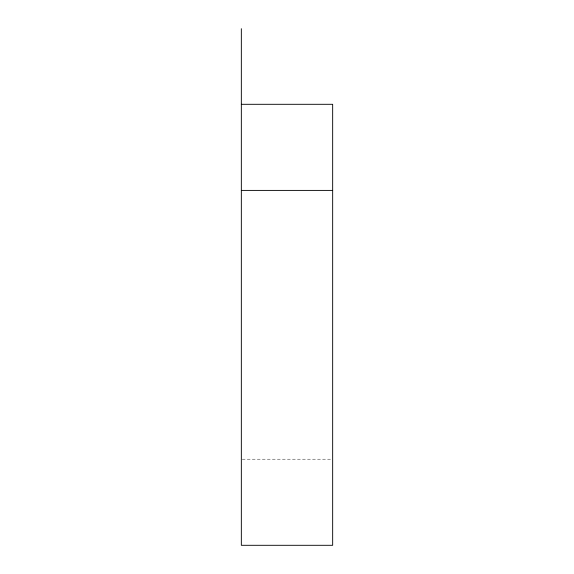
<?xml version="1.0" encoding="UTF-8"?>
<svg xmlns="http://www.w3.org/2000/svg" width="574" height="574" viewBox="0 0 574 574"><rect width="100%" height="100%" fill="white"/><g stroke="black" fill="none" stroke-linecap="round" stroke-linejoin="round"><path stroke-width="0.43" stroke-dasharray="2.87 2.15" d="M242.235 459.2L331.765 459.2"/><path stroke-width="0.86" d="M241.338 104.303L332.662 104.303L332.662 545.3L241.338 545.3L241.338 28.7M241.338 190.403L332.662 190.403"/></g></svg>
